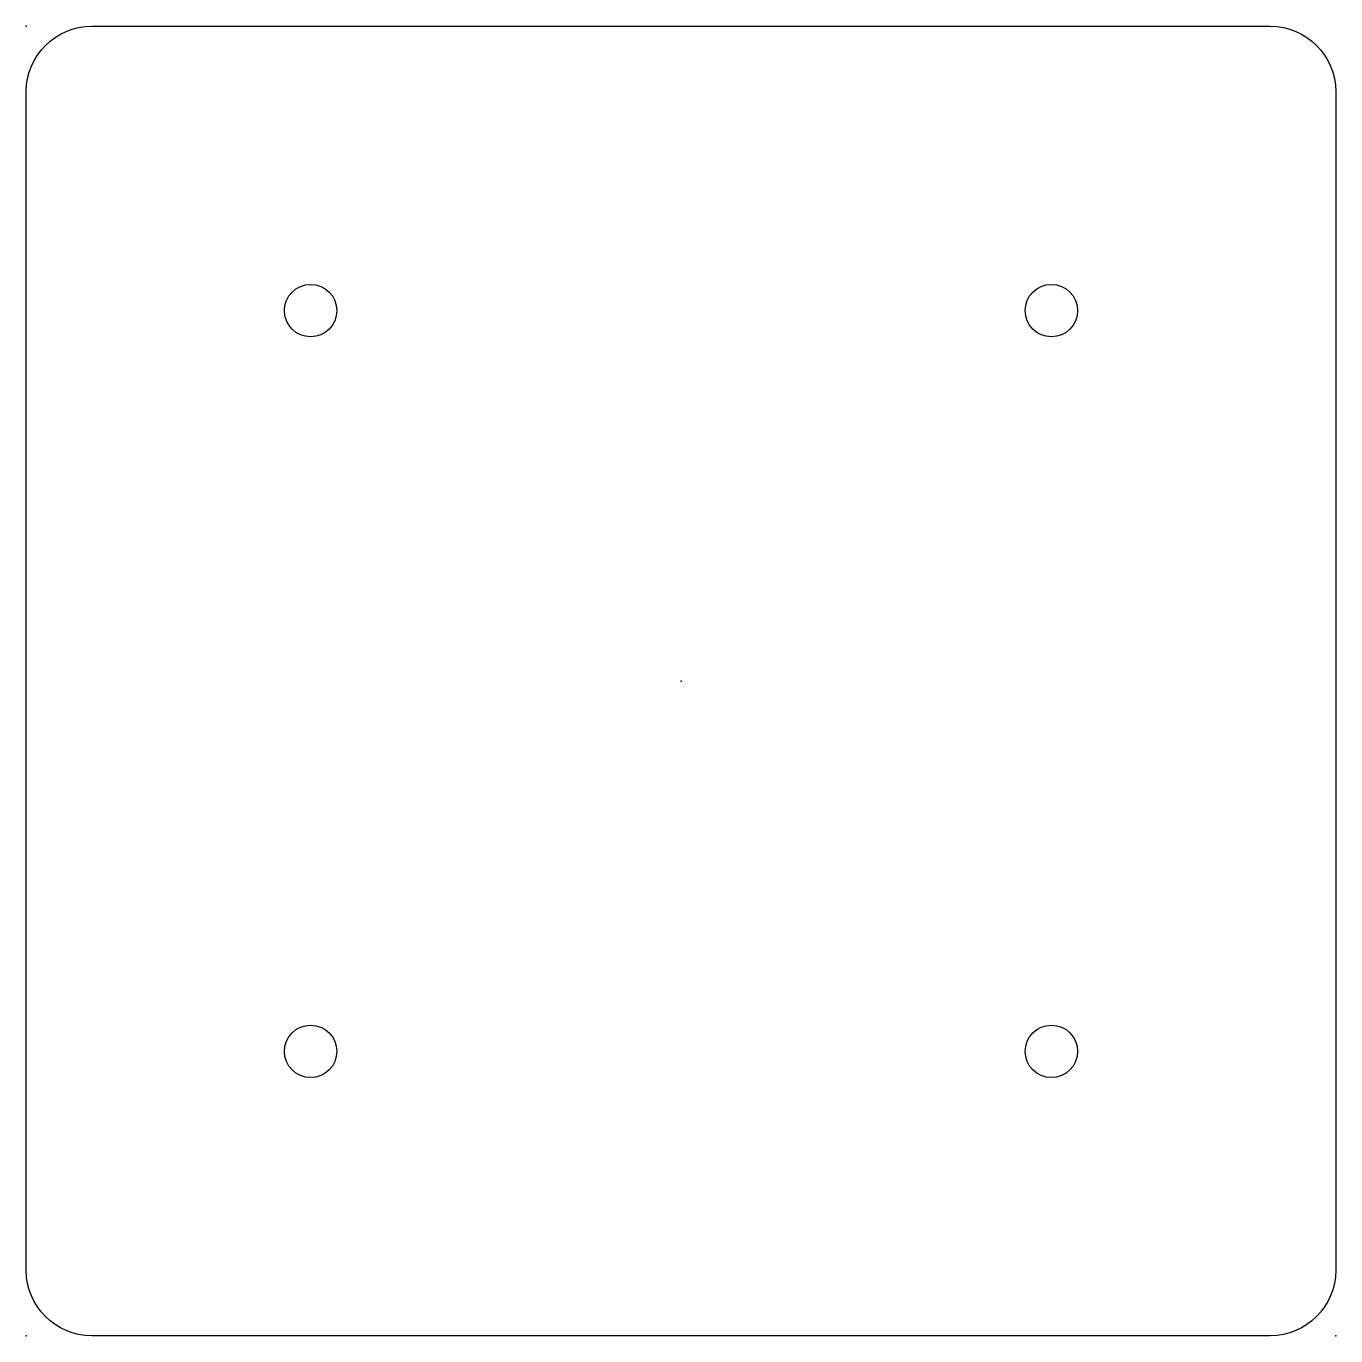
# Model space of a CAD drawing. Header units: millimetres. Extents: x -50 to 50, y -50 to 50.
import ezdxf

# ---------------------------------------------------------------- set-up
doc = ezdxf.new("R2010")
doc.units = ezdxf.units.MM
doc.layers.get('0').update_dxf_attribs({"linetype": 'CONTINUOUS'})

msp = doc.modelspace()

# ---------------------------------------------------------------- linework, layer by layer
msp.add_lwpolyline([(45, -50), (-45, -50, -0.41421), (-50, -45), (-50, 45, -0.41421), (-45, 50), (45, 50, -0.41421), (50, 45), (50, -45, -0.41421)], format="xyb", close=True)
for centre in [(-28.28, 28.28), (28.28, 28.28), (-28.28, -28.28), (28.28, -28.28), (28.28, -28.28)]:
    msp.add_circle(centre, 2)
for p in [(-50, 50), (0, 0), (-50, -50), (50, -50)]:
    msp.add_point(p)

doc.saveas('drawing.dxf')
